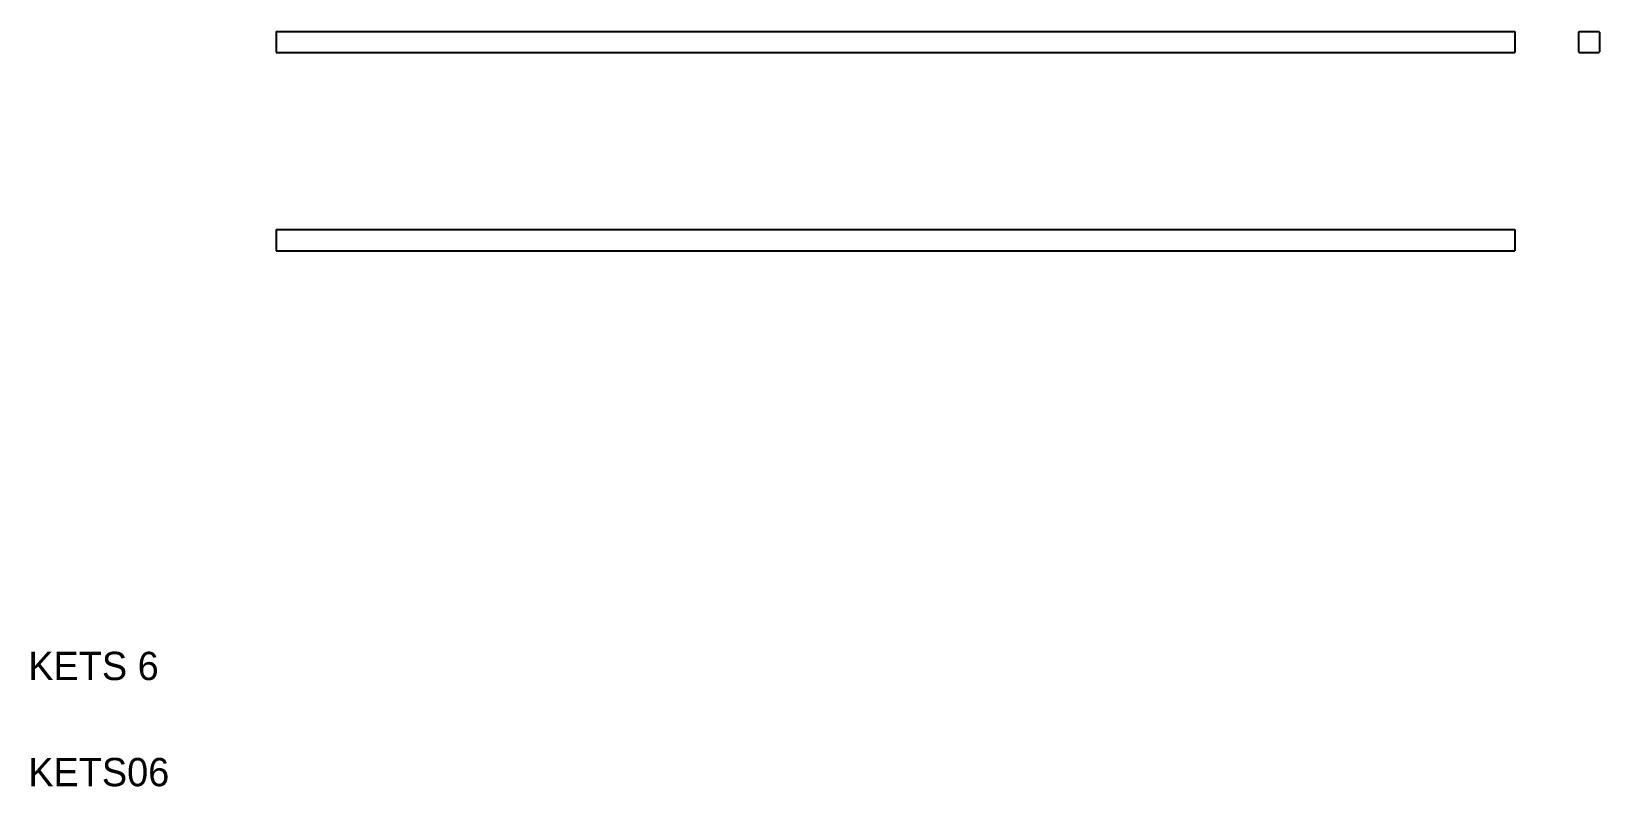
# Model space of a CAD drawing. Extents: x 21 to 464, y 20 to 233.
import ezdxf

# ---------------------------------------------------------------- set-up
doc = ezdxf.new("R2010")
doc.units = 0
doc.layers.get('0').update_dxf_attribs({"linetype": 'CONTINUOUS'})

msp = doc.modelspace()

# ---------------------------------------------------------------- linework, layer by layer
at = {"color": 7, "linetype": 'CONTINUOUS'}
for p, q in [((90.03, 233.36), (440.03, 233.36)), ((90.03, 233.36), (90.03, 227.36)), ((440.03, 233.36), (440.03, 227.36)), ((458.28, 233.36), (458.03, 233.11)), ((458.03, 233.11), (458.03, 227.61)), ((458.28, 233.36), (463.78, 233.36)), ((464.03, 233.11), (463.78, 233.36)), ((464.03, 233.11), (464.03, 227.61)), ((90.03, 227.36), (440.03, 227.36)), ((458.03, 227.61), (458.28, 227.36)), ((458.28, 227.36), (463.78, 227.36)), ((463.78, 227.36), (464.03, 227.61)), ((90.03, 177.36), (440.03, 177.36)), ((90.03, 177.36), (90.03, 171.36)), ((440.03, 177.36), (440.03, 171.36)), ((90.03, 171.36), (440.03, 171.36))]:
    msp.add_line(p, q, dxfattribs=at)

# ---------------------------------------------------------------- texts
for s, p in [('KETS 6', (20, 50)), ('KETS06', (20, 20))]:
    msp.add_text(s, height=8, dxfattribs=at).set_placement(p)

doc.saveas('drawing.dxf')
